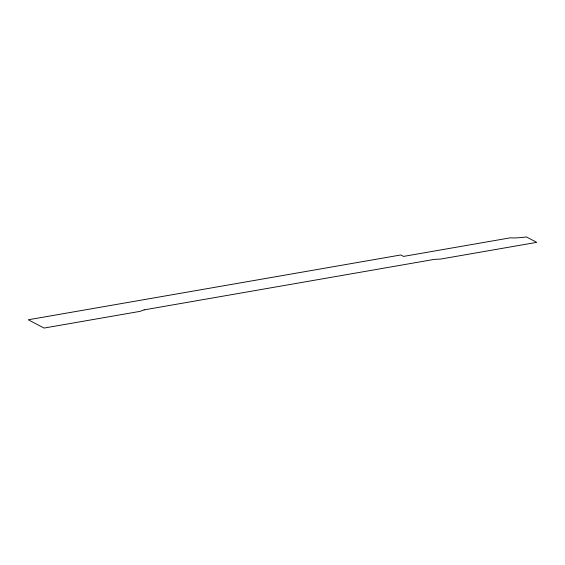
<?xml version="1.0" encoding="UTF-8"?>
<svg xmlns="http://www.w3.org/2000/svg" width="565" height="565" viewBox="0 0 565 565"><rect width="100%" height="100%" fill="white"/><g stroke="black" fill="none" stroke-linecap="round" stroke-linejoin="round"><path stroke-width="0.85" d="M144.16 309.867L140.085 311.357L44.063 328.06L28.25 319.783L400.797 254.97L403.537 256.404L510.393 237.816A20.552 2.896 -8.3 0 0 526.411 236.94L536.75 242.35L440.728 259.053L434.407 259.37L144.16 309.867"/></g></svg>
